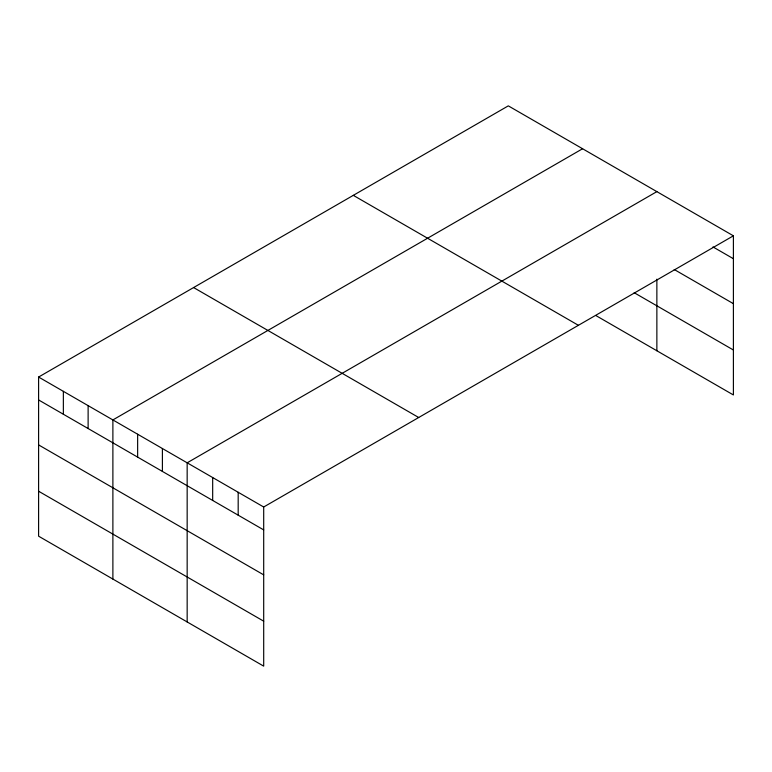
<?xml version="1.0" encoding="UTF-8"?>
<svg xmlns="http://www.w3.org/2000/svg" width="772" height="772" viewBox="0 0 772 772"><rect width="100%" height="100%" fill="white"/><g stroke="black" fill="none" stroke-linecap="round" stroke-linejoin="round"><path stroke-width="1.16" d="M733.4 235.817L263.696 507.001L263.696 666.139L38.6 536.183L38.6 377.045L508.304 105.861L733.4 235.817L733.4 394.955L596.003 315.623M582.59 148.745L112.886 419.929L112.886 579.068M656.866 191.63L187.162 462.814L187.162 621.952M712.99 246.934L733.4 258.716M674.217 269.505L733.4 303.676M634.169 292.704L733.4 349.996M353.306 195.355L578.402 325.311M193.598 287.551L418.694 417.507M38.6 377.045L263.696 507.001M38.6 399.944L263.696 529.901M38.6 444.904L263.696 574.86M38.6 491.224L263.696 621.18M656.866 279.175L656.866 350.768M238.181 492.275L238.181 515.175M212.676 477.55L212.676 500.439M162.4 448.522L162.4 471.422M137.638 434.231L137.638 457.12M88.124 405.638L88.124 428.537M63.362 391.336L63.362 414.236"/></g></svg>
